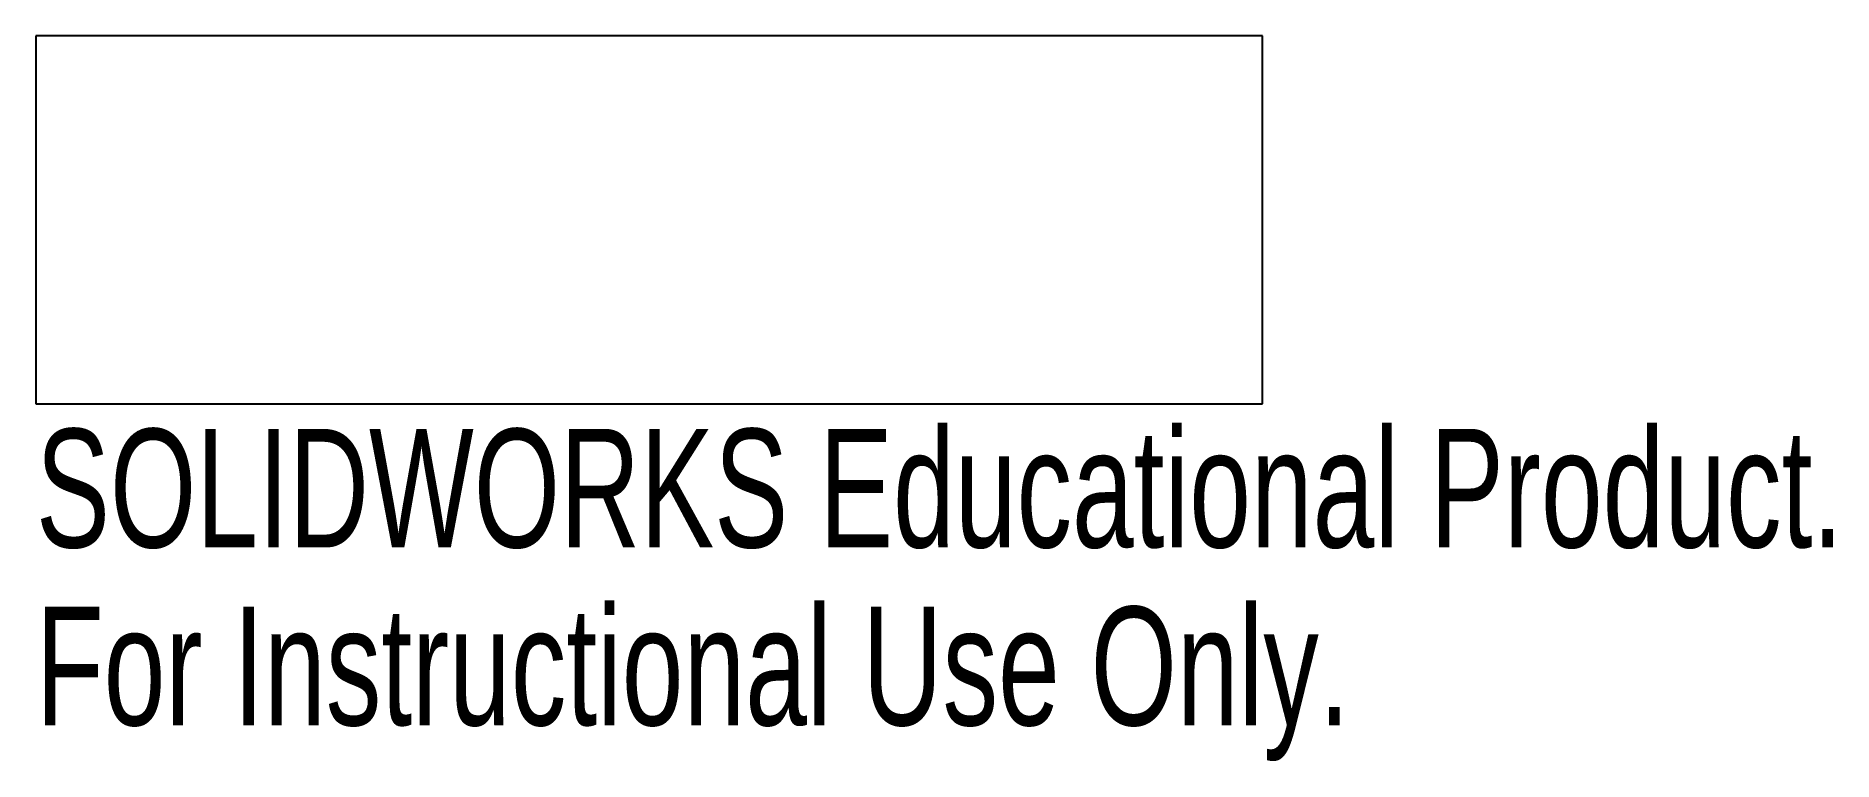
# Model space of a CAD drawing. Header units: millimetres. Extents: x -24.9 to 48.3, y 3.5 to 33.
import ezdxf

# ---------------------------------------------------------------- set-up
doc = ezdxf.new("R2010")
doc.units = ezdxf.units.MM
doc.styles.add('SLDTEXTSTYLE0', font='TXT', dxfattribs={"width": 0.7})

msp = doc.modelspace()

# ---------------------------------------------------------------- linework, layer by layer
at = {"color": 7, "linetype": 'Continuous', "lineweight": 25}
for p, q in [((25.054, 33.047), (-24.946, 33.047)), ((-24.946, 33.047), (-24.946, 18.047)), ((25.054, 18.047), (25.054, 33.047)), ((-24.946, 18.047), (25.054, 18.047))]:
    msp.add_line(p, q, dxfattribs=at)

# ---------------------------------------------------------------- texts
at = {"color": 7, "linetype": 'Continuous', "char_height": 4.83362, "attachment_point": 1, "style": 'SLDTEXTSTYLE0'}
for s, insert in [('SOLIDWORKS Educational Product.', (-24.946, 17.028)), ('For Instructional Use Only.', (-24.946, 9.777))]:
    msp.add_mtext(s, dxfattribs=dict(at, insert=insert))

doc.saveas('drawing.dxf')
